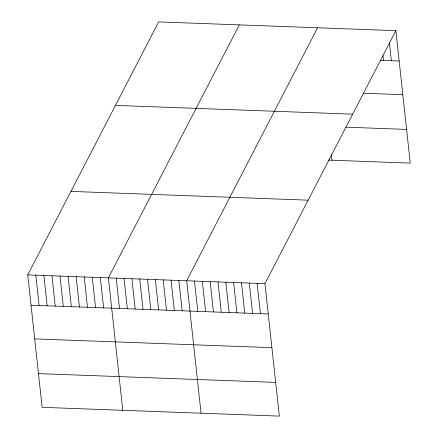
<?xml version="1.0" encoding="UTF-8"?>
<svg xmlns="http://www.w3.org/2000/svg" width="438" height="438" viewBox="0 0 438 438"><rect width="100%" height="100%" fill="white"/><g stroke="black" fill="none" stroke-linecap="round" stroke-linejoin="round"><path stroke-width="0.66" d="M395.864 30.676L264.946 283.66L279.334 416.1L42.136 407.324L27.747 274.883L158.666 21.9L395.864 30.676L410.253 163.117L328.062 160.078M239.312 24.884L108.394 277.867L122.782 410.307M317.588 27.78L186.67 280.763L201.058 413.204M380.244 60.291L399.16 60.992M363.682 93.245L402.823 94.69M115.462 105.383L352.661 114.159M345.927 127.173L406.595 129.418M70.951 191.395L308.149 200.171M27.747 274.883L264.946 283.66M31.038 305.193L268.242 313.969M34.701 338.897L271.899 347.673M38.473 373.619L275.672 382.396M389.355 42.513L391.331 60.701M382.993 55.697L383.502 60.411M331.32 154.154L331.977 160.22M257.122 283.37L260.413 313.679M249.293 283.079L252.584 313.389M241.464 282.789L244.76 313.099M233.635 282.499L236.931 312.814M225.811 282.209L229.101 312.524M217.982 281.919L221.272 312.234M210.152 281.629L213.448 311.944M202.329 281.338L205.619 311.653M194.499 281.054L197.79 311.363M178.841 280.473L182.137 310.783M171.017 280.183L174.308 310.493M163.188 279.893L166.478 310.203M155.359 279.603L158.655 309.918M147.535 279.313L150.825 309.628M139.706 279.022L142.996 309.337M131.876 278.732L135.172 309.047M124.047 278.442L127.343 308.757M116.223 278.157L119.514 308.467M100.329 277.566L103.62 307.881M92.265 277.27L95.555 307.58M84.2 276.969L87.49 307.284M76.135 276.674L79.426 306.983M68.071 276.373L71.361 306.688M60.006 276.077L63.296 306.386M51.941 275.776L55.232 306.091M43.877 275.48L47.167 305.79M35.812 275.179L39.102 305.494"/></g></svg>
